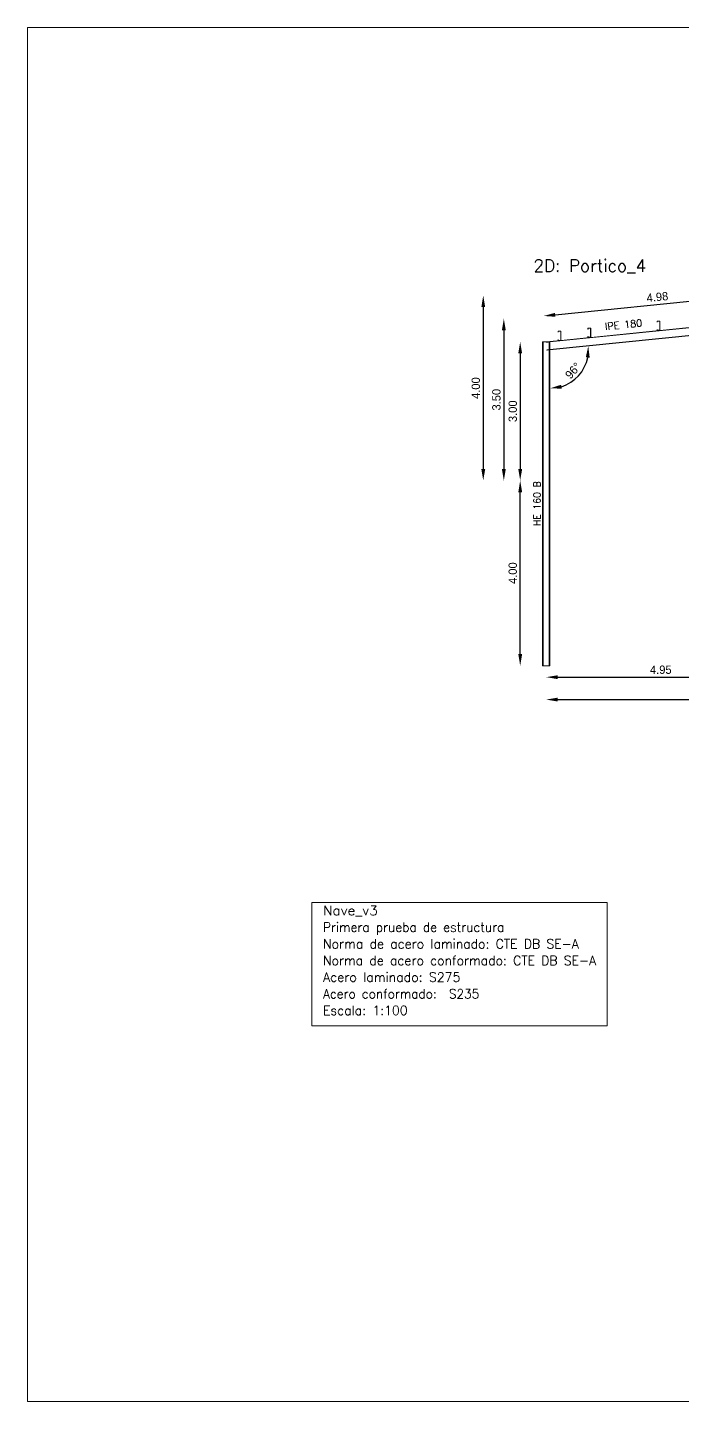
# Model space of a CAD drawing. Header units: millimetres. Extents: x 0 to 149, y -64 to 103.
# Drawn here: x 107.34 to 121.49, y 60.73 to 90.43 of the extents above; entities that cross this region are included whole.
import ezdxf
from ezdxf.enums import TextEntityAlignment as Align

# ---------------------------------------------------------------- set-up
doc = ezdxf.new("R2010")
doc.units = ezdxf.units.MM
for name, color, linetype, lineweight in [('BARRAS_DE_ACERO', 7, 'Continuous', 9), ('COTAS', 13, 'Continuous', 9), ('RECUAD_LIMITES', 2, 'Continuous', 0), ('REFERENCIA_DE_LAS_BARRAS', 2, 'Continuous', 9), ('TABLAS', 1, 'Continuous', 9), ('TITULOS', 9, 'Continuous', 0)]:
    doc.layers.add(name, color=color, linetype=linetype, lineweight=lineweight)
doc.styles.add('CYPETXT', font='romans__.ttf', dxfattribs={"height": 0.2})
doc.styles.add('RomanS', font='')
doc.styles.get('RomanS').set_extended_font_data('Porsche')
doc.dimstyles.new('100-color', dxfattribs={"dimtxt": 0.18, "dimasz": 0.25, "dimexe": 0, "dimexo": 0.5, "dimgap": 0.07, "dimtad": 1, "dimzin": 4, "dimdsep": 46, "dimtxsty": 'RomanS', "dimcen": 0.1, "dimse1": 1, "dimse2": 1, "dimadec": 0, "dimazin": 0, "dimtfac": 1, "dimtix": 1, "dimtmove": 2, "dimatfit": 3, "dimfxl": 1, "dimtvp": 1.058824, "dimtolj": 1, "dimtzin": 1, "dimarcsym": 0})

# ---------------------------------------------------------------- blocks, each defined once
blk = doc.blocks.new('*D224')
at = {"layer": 'COTAS', "color": 0, "lineweight": -2, "transparency": 16777216}
blk.add_line((118.795, 76.389), (123.245, 76.389), dxfattribs=at)
at = {"layer": 'COTAS', "color": 0, "transparency": 16777216}
for points in [[(118.795, 76.43), (118.795, 76.347), (118.545, 76.389)], [(123.245, 76.43), (123.245, 76.347), (123.495, 76.389)]]:
    blk.add_solid(points, dxfattribs=at)
at = {"layer": 'Defpoints', "color": 0, "transparency": 16777216}
for p in [(118.545, 76.637), (123.495, 76.637), (123.495, 76.389)]:
    blk.add_point(p, dxfattribs=at)
at = {"layer": 'COTAS', "color": 0, "transparency": 16777216, "insert": (121.02, 76.549), "char_height": 0.18, "attachment_point": 5, "style": 'RomanS'}
blk.add_mtext('\\A1;4.95', dxfattribs=at)
blk = doc.blocks.new('*D227')
at = {"layer": 'COTAS', "color": 0, "lineweight": -2, "transparency": 16777216}
blk.add_line((118.795, 75.904), (138.095, 75.904), dxfattribs=at)
at = {"layer": 'COTAS', "color": 0, "transparency": 16777216}
for points in [[(118.795, 75.946), (118.795, 75.863), (118.545, 75.904)], [(138.095, 75.946), (138.095, 75.863), (138.345, 75.904)]]:
    blk.add_solid(points, dxfattribs=at)
at = {"layer": 'Defpoints', "color": 0, "transparency": 16777216}
for p in [(118.545, 76.637), (138.345, 76.637), (138.345, 75.904)]:
    blk.add_point(p, dxfattribs=at)
at = {"layer": 'COTAS', "color": 0, "transparency": 16777216, "insert": (128.445, 76.064), "char_height": 0.18, "attachment_point": 5, "style": 'RomanS'}
blk.add_mtext('\\A1;19.80', dxfattribs=at)
blk = doc.blocks.new('*D228')
at = {"layer": 'COTAS', "color": 0, "lineweight": -2, "transparency": 16777216}
blk.add_line((117.983, 76.887), (117.983, 80.387), dxfattribs=at)
at = {"layer": 'COTAS', "color": 0, "transparency": 16777216}
for points in [[(117.942, 80.387), (118.025, 80.387), (117.983, 80.637)], [(117.942, 76.887), (118.025, 76.887), (117.983, 76.637)]]:
    blk.add_solid(points, dxfattribs=at)
at = {"layer": 'Defpoints', "color": 0, "transparency": 16777216}
for p in [(117.983, 80.637), (118.545, 80.637), (118.545, 76.637)]:
    blk.add_point(p, dxfattribs=at)
at = {"layer": 'COTAS', "color": 0, "transparency": 16777216, "insert": (117.823, 78.637), "char_height": 0.18, "attachment_point": 5, "rotation": 90, "style": 'RomanS'}
blk.add_mtext('\\A1;4.00', dxfattribs=at)
blk = doc.blocks.new('*D229')
at = {"layer": 'COTAS', "color": 0, "lineweight": -2, "transparency": 16777216}
blk.add_line((117.983, 83.387), (117.983, 80.887), dxfattribs=at)
at = {"layer": 'COTAS', "color": 0, "transparency": 16777216}
for points in [[(117.942, 83.387), (118.025, 83.387), (117.983, 83.637)], [(117.942, 80.887), (118.025, 80.887), (117.983, 80.637)]]:
    blk.add_solid(points, dxfattribs=at)
at = {"layer": 'Defpoints', "color": 0, "transparency": 16777216}
for p in [(118.545, 83.637), (117.983, 80.637), (118.545, 80.637)]:
    blk.add_point(p, dxfattribs=at)
at = {"layer": 'COTAS', "color": 0, "transparency": 16777216, "insert": (117.823, 82.137), "char_height": 0.18, "attachment_point": 5, "rotation": 90, "style": 'RomanS'}
blk.add_mtext('\\A1;3.00', dxfattribs=at)
blk = doc.blocks.new('*D231')
at = {"layer": 'COTAS', "color": 0, "lineweight": -2, "transparency": 16777216}
blk.add_line((117.63, 83.887), (117.63, 80.887), dxfattribs=at)
at = {"layer": 'COTAS', "color": 0, "transparency": 16777216}
for points in [[(117.588, 83.887), (117.672, 83.887), (117.63, 84.137)], [(117.588, 80.887), (117.672, 80.887), (117.63, 80.637)]]:
    blk.add_solid(points, dxfattribs=at)
at = {"layer": 'Defpoints', "color": 0, "transparency": 16777216}
for p in [(123.495, 84.137), (117.63, 80.637), (123.495, 80.637)]:
    blk.add_point(p, dxfattribs=at)
at = {"layer": 'COTAS', "color": 0, "transparency": 16777216, "insert": (117.47, 82.387), "char_height": 0.18, "attachment_point": 5, "rotation": 90, "style": 'RomanS'}
blk.add_mtext('\\A1;3.50', dxfattribs=at)
blk = doc.blocks.new('*D232')
at = {"layer": 'COTAS', "color": 0, "lineweight": -2, "transparency": 16777216}
blk.add_line((117.185, 84.387), (117.185, 80.887), dxfattribs=at)
at = {"layer": 'COTAS', "color": 0, "transparency": 16777216}
for points in [[(117.144, 84.387), (117.227, 84.387), (117.185, 84.637)], [(117.144, 80.887), (117.227, 80.887), (117.185, 80.637)]]:
    blk.add_solid(points, dxfattribs=at)
at = {"layer": 'Defpoints', "color": 0, "transparency": 16777216}
for p in [(128.445, 84.637), (117.185, 80.637), (128.445, 80.637)]:
    blk.add_point(p, dxfattribs=at)
at = {"layer": 'COTAS', "color": 0, "transparency": 16777216, "insert": (117.025, 82.637), "char_height": 0.18, "attachment_point": 5, "rotation": 90, "style": 'RomanS'}
blk.add_mtext('\\A1;4.00', dxfattribs=at)
blk = doc.blocks.new('*D233')
at = {"layer": 'COTAS', "color": 0, "lineweight": -2, "transparency": 16777216}
blk.add_line((118.737, 84.222), (123.19, 84.671), dxfattribs=at)
at = {"layer": 'COTAS', "color": 0, "transparency": 16777216}
for points in [[(123.186, 84.713), (123.194, 84.63), (123.439, 84.696)], [(118.733, 84.263), (118.741, 84.18), (118.489, 84.196)]]:
    blk.add_solid(points, dxfattribs=at)
at = {"layer": 'Defpoints', "color": 0, "transparency": 16777216}
for p in [(123.439, 84.696), (123.495, 84.137), (118.545, 83.637)]:
    blk.add_point(p, dxfattribs=at)
at = {"layer": 'COTAS', "color": 0, "transparency": 16777216, "insert": (120.947, 84.606), "char_height": 0.18, "attachment_point": 5, "rotation": 5.7679, "style": 'RomanS'}
blk.add_mtext('\\A1;4.98', dxfattribs=at)
blk = doc.blocks.new('*D240')
at = {"layer": 'COTAS', "color": 0, "lineweight": -2, "transparency": 16777216}
blk.add_arc((118.625, 83.464), 0.834, 287.2458, 348.5221, dxfattribs=at)
at = {"layer": 'COTAS', "color": 0, "transparency": 16777216}
for points in [[(119.4, 83.301), (119.484, 83.296), (119.454, 83.548)], [(118.878, 82.627), (118.866, 82.709), (118.625, 82.631)]]:
    blk.add_solid(points, dxfattribs=at)
at = {"layer": 'Defpoints', "color": 0, "transparency": 16777216}
for p in [(123.405, 83.947), (118.625, 83.464), (118.625, 83.464), (119.066, 82.757), (118.625, 76.637)]:
    blk.add_point(p, dxfattribs=at)
at = {"layer": 'COTAS', "color": 0, "transparency": 16777216, "insert": (119.125, 83.013), "char_height": 0.18, "attachment_point": 5, "rotation": 47.884, "style": 'RomanS'}
blk.add_mtext('\\A1;96°', dxfattribs=at)

msp = doc.modelspace()

# ---------------------------------------------------------------- linework, layer by layer
at = {"layer": 'BARRAS_DE_ACERO'}
for p, q in [((120.94, 84.064), (120.94, 84.079)), ((120.942, 84.064), (120.94, 84.064)), ((120.942, 84.083), (120.944, 84.084)), ((120.942, 84.081), (120.942, 84.08)), ((120.943, 84.081), (120.942, 84.081)), ((120.942, 84.08), (120.942, 84.079)), ((120.942, 84.064), (120.942, 84.079)), ((120.943, 84.081), (120.944, 84.082)), ((120.944, 84.084), (120.995, 84.084)), ((120.995, 84.082), (120.944, 84.082)), ((120.997, 84.083), (120.995, 84.084)), ((120.995, 84.082), (120.996, 84.081)), ((120.997, 84.081), (120.996, 84.081)), ((120.998, 84.082), (120.997, 84.083)), ((120.997, 84.08), (120.997, 84.081)), ((120.997, 84.08), (120.998, 84.079)), ((120.999, 84.081), (120.998, 84.082)), ((120.998, 84.079), (120.998, 83.888)), ((121, 84.079), (120.999, 84.081)), ((121, 83.888), (121, 84.079)), ((118.801, 83.866), (118.8, 83.865)), ((118.8, 83.863), (118.8, 83.865)), ((118.8, 83.863), (118.8, 83.847)), ((118.8, 83.847), (118.802, 83.847)), ((118.803, 83.867), (118.801, 83.866)), ((118.803, 83.865), (118.802, 83.864)), ((118.802, 83.863), (118.802, 83.864)), ((118.802, 83.847), (118.802, 83.863)), ((118.803, 83.867), (118.805, 83.867)), ((118.804, 83.865), (118.803, 83.865)), ((118.805, 83.865), (118.804, 83.865)), ((118.856, 83.867), (118.805, 83.867)), ((118.856, 83.865), (118.805, 83.865)), ((118.857, 83.867), (118.856, 83.867)), ((118.857, 83.865), (118.856, 83.865)), ((118.857, 83.867), (118.859, 83.866)), ((118.857, 83.865), (118.857, 83.865)), ((118.859, 83.866), (118.86, 83.865)), ((118.86, 83.863), (118.86, 83.865)), ((118.86, 83.672), (118.86, 83.863)), ((119.447, 83.93), (119.448, 83.932)), ((119.447, 83.93), (119.447, 83.928)), ((119.447, 83.928), (119.447, 83.913)), ((119.447, 83.913), (119.449, 83.913)), ((119.448, 83.932), (119.45, 83.932)), ((119.45, 83.93), (119.449, 83.929)), ((119.449, 83.929), (119.449, 83.928)), ((119.449, 83.913), (119.449, 83.928)), ((119.451, 83.931), (119.45, 83.93)), ((119.452, 83.931), (119.451, 83.931)), ((119.452, 83.931), (119.503, 83.931)), ((119.503, 83.931), (119.504, 83.931)), ((119.505, 83.737), (119.505, 83.928)), ((119.507, 83.93), (119.506, 83.932)), ((119.507, 83.93), (119.507, 83.928)), ((120.94, 83.904), (120.942, 83.904)), ((120.94, 83.904), (120.94, 83.888)), ((120.94, 83.888), (120.94, 83.886)), ((120.941, 83.885), (120.94, 83.886)), ((120.941, 83.885), (120.942, 83.884)), ((120.942, 83.904), (120.942, 83.888)), ((120.942, 83.888), (120.942, 83.887)), ((120.942, 83.887), (120.942, 83.886)), ((120.942, 83.886), (120.943, 83.886)), ((120.942, 83.884), (120.944, 83.884)), ((120.944, 83.886), (120.943, 83.886)), ((120.944, 83.886), (120.995, 83.886)), ((120.944, 83.884), (120.983, 83.884)), ((120.995, 83.884), (120.983, 83.884)), ((120.995, 83.884), (120.997, 83.884)), ((120.997, 83.887), (120.998, 83.888)), ((120.998, 83.885), (120.997, 83.884)), ((120.999, 83.886), (120.998, 83.885)), ((120.999, 83.886), (121, 83.888)), ((118.478, 83.637), (118.465, 83.637)), ((118.465, 83.637), (118.465, 76.637)), ((118.478, 76.637), (118.478, 83.637)), ((118.478, 83.637), (118.504, 83.637)), ((118.504, 83.637), (118.508, 83.637)), ((118.508, 83.637), (118.513, 83.637)), ((118.545, 83.637), (118.545, 83.629)), ((118.551, 83.63), (118.545, 83.629)), ((118.547, 83.63), (118.547, 83.63)), ((118.586, 83.633), (118.551, 83.63)), ((118.562, 83.466), (118.612, 83.471)), ((118.563, 83.458), (118.562, 83.466)), ((118.612, 83.463), (118.563, 83.458)), ((118.612, 83.636), (118.612, 83.637)), ((118.625, 83.637), (118.612, 83.637)), ((118.612, 76.637), (118.612, 83.463)), ((118.625, 83.637), (118.625, 83.473)), ((118.625, 83.464), (118.625, 83.473)), ((118.625, 83.464), (118.625, 76.637)), ((118.8, 83.687), (118.8, 83.672)), ((118.802, 83.687), (118.8, 83.687)), ((118.802, 83.672), (118.802, 83.687)), ((118.802, 83.672), (118.802, 83.671)), ((118.803, 83.67), (118.802, 83.671)), ((118.803, 83.67), (118.804, 83.67)), ((118.804, 83.67), (118.805, 83.669)), ((118.856, 83.669), (118.805, 83.669)), ((118.856, 83.667), (118.843, 83.667)), ((118.857, 83.67), (118.856, 83.669)), ((118.857, 83.668), (118.856, 83.667)), ((118.859, 83.669), (118.857, 83.668)), ((118.859, 83.669), (118.859, 83.669)), ((118.86, 83.67), (118.86, 83.672)), ((119.447, 83.753), (119.449, 83.753)), ((119.447, 83.737), (119.447, 83.753)), ((119.447, 83.737), (119.447, 83.736)), ((119.448, 83.734), (119.447, 83.736)), ((119.448, 83.734), (119.45, 83.733)), ((119.449, 83.737), (119.449, 83.753)), ((119.449, 83.737), (119.449, 83.736)), ((119.449, 83.736), (119.45, 83.736)), ((119.451, 83.735), (119.45, 83.736)), ((119.45, 83.733), (119.452, 83.733)), ((119.451, 83.735), (119.452, 83.735)), ((119.452, 83.735), (119.503, 83.735)), ((119.452, 83.733), (119.49, 83.733)), ((119.503, 83.733), (119.49, 83.733)), ((119.504, 83.735), (119.503, 83.735)), ((119.504, 83.733), (119.503, 83.733)), ((119.504, 83.736), (119.505, 83.736)), ((119.504, 83.736), (119.504, 83.735)), ((119.506, 83.734), (119.504, 83.733)), ((119.505, 83.736), (119.505, 83.737)), ((119.507, 83.736), (119.506, 83.734)), ((118.478, 76.637), (118.465, 76.637)), ((118.612, 76.637), (118.478, 76.637)), ((118.625, 76.637), (118.612, 76.637))]:
    msp.add_line(p, q, dxfattribs=at)
for points in [[(120.942, 84.083), (120.941, 84.082), (120.94, 84.081), (120.94, 84.079)], [(122.488, 84.028), (118.625, 83.637), (118.625, 83.637)], [(118.625, 83.473), (123.405, 83.955), (123.405, 83.947)], [(123.405, 76.637), (123.405, 83.947), (118.625, 83.464)], [(118.857, 83.67), (118.857, 83.67), (118.858, 83.671), (118.858, 83.672), (118.858, 83.863), (118.858, 83.864), (118.857, 83.865)], [(119.506, 83.932), (119.504, 83.932), (119.503, 83.933), (119.452, 83.933), (119.45, 83.932)], [(119.505, 83.928), (119.505, 83.929), (119.504, 83.93), (119.504, 83.931)], [(120.983, 83.884), (119.506, 83.734), (119.506, 83.734)], [(119.507, 83.736), (119.507, 83.737), (119.507, 83.928)], [(120.997, 83.887), (120.997, 83.886), (120.996, 83.886), (120.995, 83.886)], [(122.475, 84.034), (120.998, 83.885), (120.998, 83.885)], [(118.545, 83.637), (118.513, 83.637)], [(118.843, 83.667), (118.545, 83.637)], [(118.612, 83.636), (118.586, 83.633)], [(118.612, 83.636), (118.612, 83.471), (118.612, 83.463)], [(118.803, 83.668), (118.801, 83.669), (118.8, 83.67), (118.8, 83.672)], [(118.803, 83.668), (118.805, 83.667), (118.843, 83.667)], [(118.86, 83.67), (118.859, 83.669), (119.49, 83.733)]]:
    msp.add_lwpolyline(points, dxfattribs=at)
at = {"layer": 'RECUAD_LIMITES'}
msp.add_lwpolyline([(107.34, 60.732), (149.34, 60.732), (149.34, 90.432), (107.34, 90.432), (107.34, 60.732)], close=True, dxfattribs=at)
at = {"layer": 'TABLAS'}
msp.add_lwpolyline([(113.484, 68.85), (119.862, 68.85), (119.862, 71.52), (113.484, 71.52), (113.484, 68.85)], close=True, dxfattribs=at)

# ---------------------------------------------------------------- texts
at = {"layer": 'REFERENCIA_DE_LAS_BARRAS', "style": 'CYPETXT'}
for s, rotation, width, p, p2 in [('IPE 180', 5.7995, 0.844169, (119.824, 83.891), (120.625, 83.973)), ('HE 160 B', 90, 0.776302, (118.421, 79.654), (118.421, 80.621))]:
    msp.add_text(s, height=0.1533, rotation=rotation, dxfattribs=dict(at, width=width)).set_placement(p, p2, align=Align.FIT)
at = {"layer": 'TABLAS', "style": 'CYPETXT'}
for s, width, p, p2 in [('Nave_v3', 0.901739, (113.724, 71.245), (114.906, 71.245)), ('Primera prueba de estructura', 0.829206, (113.724, 70.885), (117.642, 70.885)), ('Norma de acero laminado: CTE DB SE-A', 0.827221, (113.724, 70.525), (119.25, 70.525)), ('Norma de acero conformado: CTE DB SE-A', 0.828138, (113.724, 70.165), (119.622, 70.165)), ('Acero laminado: S275', 0.855931, (113.724, 69.805), (116.691, 69.805)), ('Acero conformado:  S235 ', 0.813274, (113.724, 69.445), (117.231, 69.445)), ('Escala: 1:100', 0.854937, (113.724, 69.085), (115.551, 69.085))]:
    msp.add_text(s, height=0.2, dxfattribs=dict(at, width=width)).set_placement(p, p2, align=Align.FIT)
at = {"layer": 'TITULOS', "style": 'CYPETXT', "width": 0.831586}
msp.add_text('2D: Portico_4', height=0.26667, dxfattribs=at).set_placement((118.27, 85.151), (120.702, 85.151), align=Align.FIT)

# ---------------------------------------------------------------- dimensions: what is measured, and where the dimension line sits
at = {"layer": 'COTAS'}
dim = msp.add_aligned_dim(p1=(118.545, 83.637), p2=(123.495, 84.137), distance=0.562, dimstyle='100-color', dxfattribs=at)
dim.commit()
dim.dimension.update_dxf_attribs({"geometry": '*D233', "text_midpoint": (120.947, 84.606)})
for base, p1, p2, picture, middle in [((117.185, 80.637), (128.445, 84.637), (128.445, 80.637), '*D232', (117.025, 82.637)), ((117.63, 80.637), (123.495, 84.137), (123.495, 80.637), '*D231', (117.47, 82.387)), ((117.983, 80.637), (118.545, 83.637), (118.545, 80.637), '*D229', (117.823, 82.137)), ((117.983, 80.637), (118.545, 76.637), (118.545, 80.637), '*D228', (117.823, 78.637))]:
    dim = msp.add_linear_dim(base=base, p1=p1, p2=p2, angle=90, dimstyle='100-color', dxfattribs=at)
    dim.commit()
    dim.dimension.update_dxf_attribs({"geometry": picture, "text_midpoint": middle})
dim = msp.add_angular_dim_2l(base=(119.066, 82.757), line1=((123.405, 83.947), (118.625, 83.464)), line2=((118.625, 83.464), (118.625, 76.637)), dimstyle='100-color', dxfattribs=at)
dim.commit()
dim.dimension.update_dxf_attribs({"geometry": '*D240', "text_midpoint": (119.125, 83.013)})
for base, p2, picture, middle in [((123.495, 76.389), (123.495, 76.637), '*D224', (121.02, 76.549)), ((138.345, 75.904), (138.345, 76.637), '*D227', (128.445, 76.064))]:
    dim = msp.add_linear_dim(base=base, p1=(118.545, 76.637), p2=p2, dimstyle='100-color', dxfattribs=at)
    dim.commit()
    dim.dimension.update_dxf_attribs({"geometry": picture, "text_midpoint": middle})

doc.saveas('drawing.dxf')
